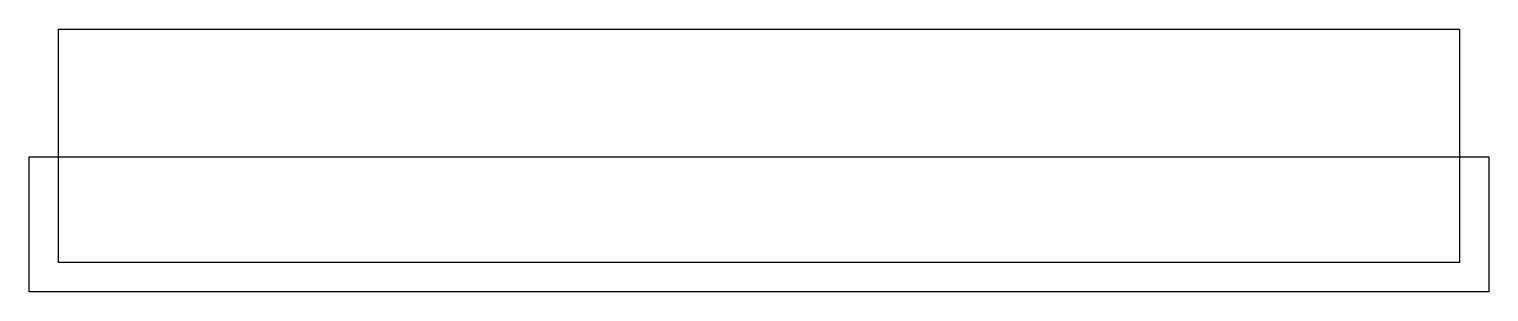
# Model space of a CAD drawing. Header units: millimetres. Extents: x -40 to 10, y 5 to 14.
import ezdxf

# ---------------------------------------------------------------- set-up
doc = ezdxf.new("R2010")
doc.units = ezdxf.units.MM
doc.layers.get('0').update_dxf_attribs({"linetype": 'CONTINUOUS'})

msp = doc.modelspace()

# ---------------------------------------------------------------- linework, layer by layer
for points in [[(9, 6), (-39, 6), (-39, 14), (9, 14)], [(-40, 9.625), (10, 9.625), (10, 5), (-40, 5)]]:
    msp.add_lwpolyline(points, close=True)

doc.saveas('drawing.dxf')
